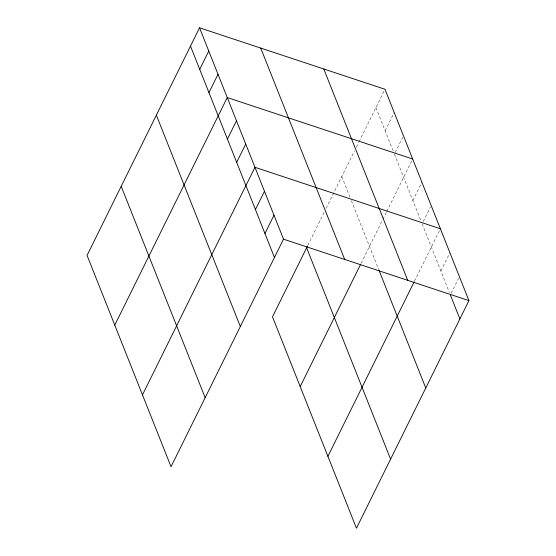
<?xml version="1.0" encoding="UTF-8"?>
<svg xmlns="http://www.w3.org/2000/svg" width="556" height="556" viewBox="0 0 556 556"><rect width="100%" height="100%" fill="white"/><g stroke="black" fill="none" stroke-linecap="round" stroke-linejoin="round"><path stroke-width="0.42" stroke-dasharray="2.78 2.08" d="M307.774 245.453L324.593 211.426M326.122 208.333L354.45 151.017M356.361 147.138L358.669 142.482M359.051 141.704L384.967 89.259M385.162 130.813L394.204 112.507M395.149 152.539L402.69 137.283M361.094 263.384L382.542 219.988M382.924 219.217L386.371 212.232M386.761 211.454L412.677 159.009M412.865 200.563L421.914 182.257M423.234 221.524L430.4 207.034M414.463 281.204L440.387 228.759M440.859 271.022L449.901 252.716M451.125 293.45L458.665 278.195M375.925 107.565L393.12 150.857M394.399 154.061L421.149 221.406M422.101 223.811L449.422 292.581M341.794 176.62L350.071 197.463M351.343 200.674L378.733 269.625"/><path stroke-width="0.83" d="M199.541 27.8L87.063 255.378L171.033 466.741L283.504 239.163L199.541 27.8L384.967 89.259L468.937 300.622L356.459 528.2L272.496 316.837L307.392 246.225M199.729 69.354L208.778 51.048M208.966 92.602L218.015 74.302M114.772 325.128L227.251 97.55L412.677 159.009M227.439 139.104L236.488 120.798M236.675 162.352L245.724 144.053M142.482 394.878L254.954 167.3L440.387 228.759M255.426 209.563L264.475 191.257M264.941 233.513L273.99 215.214M300.205 386.587L360.712 264.163M327.915 456.337L414.081 281.982M283.504 239.163L468.937 300.622M450.374 294.972L459.888 318.929M323.78 68.979L407.743 280.342M379.053 270.425L425.757 387.991M260.729 48.08L344.699 259.45M306.627 247.774L390.59 459.138M190.493 46.106L274.462 257.47M156.361 115.161L240.331 326.532M121.194 186.316L205.164 397.679"/></g></svg>
